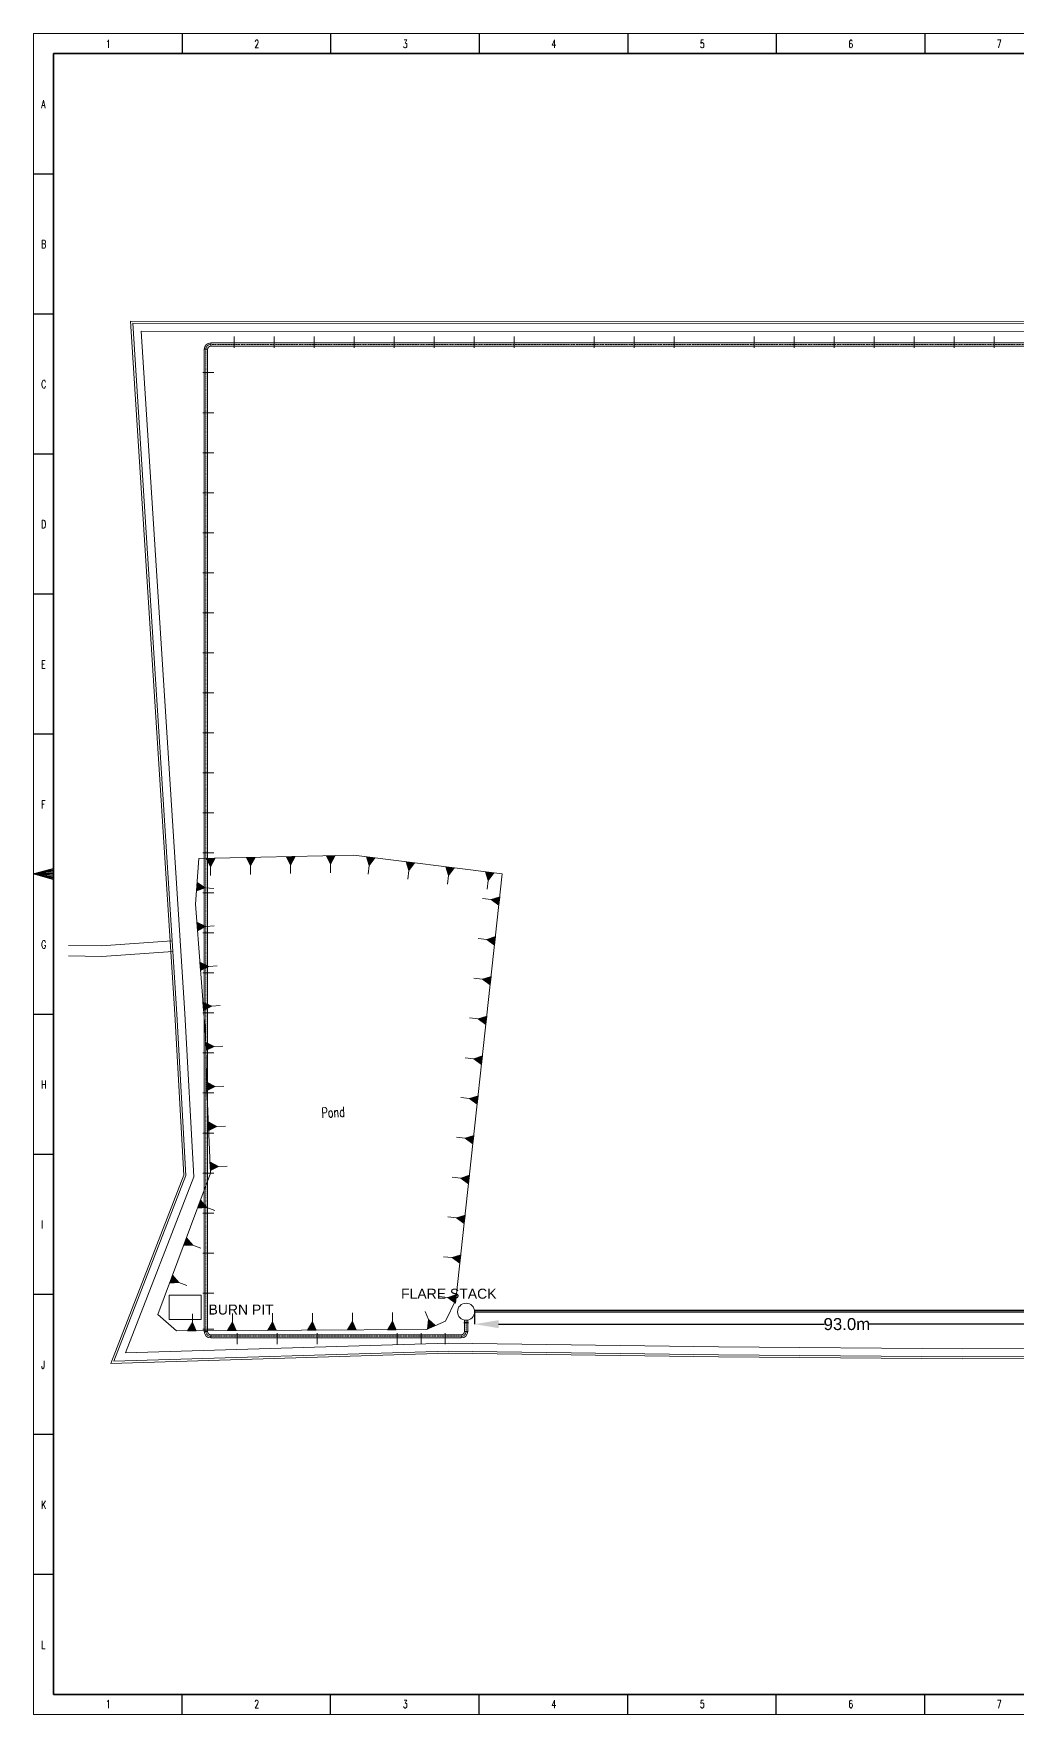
# Model space of a CAD drawing. Header units: inches. Extents: x 19 to 664121, y 34 to 210034.
# Drawn here: x 19 to 122979, y 34 to 210034 of the extents above; entities that cross this region are included whole.
import ezdxf

# ---------------------------------------------------------------- set-up
doc = ezdxf.new("R2010")
doc.units = ezdxf.units.IN
doc.header["$MEASUREMENT"] = 0
doc.linetypes.add('DASHDOT2', pattern=[0.5, 0.25, -0.125, 0, -0.125])
doc.layers.add('Khal+River+Pond+Ditch', color=130, linetype='Continuous')
doc.layers.add('Layout', color=6, linetype='Continuous', lineweight=20)
doc.layers.add('Pond', color=4, linetype='Continuous', lineweight=13)
doc.styles.add('HZTXT', font='txt_qlt.shx', dxfattribs={"width": 0.7, "bigfont": 'hztxt.shx'})
doc.styles.get("Standard").update_dxf_attribs({"font": 'arial.ttf'})
doc.styles.add('TEG BORDER', font='txt_qlt.shx', dxfattribs={"width": 0.7, "bigfont": 'hztxt.shx'})
doc.dimstyles.get("Standard").update_dxf_attribs({"dimtxt": 0.18, "dimasz": 0.18, "dimexe": 0.18, "dimexo": 0.0625, "dimgap": 0.09, "dimtad": 0, "dimtih": 1, "dimtoh": 1, "dimdec": 4, "dimzin": 0, "dimdsep": 46, "dimtxsty": 'Standard', "dimcen": 0.09, "dimadec": 0, "dimazin": 0, "dimtfac": 1, "dimtdec": 4, "dimtofl": 0, "dimtmove": 0, "dimatfit": 3, "dimfxl": 1, "dimtolj": 1, "dimtzin": 0, "dimarcsym": 0})

# ---------------------------------------------------------------- blocks, each defined once
blk = doc.blocks.new('x')
at = {"layer": 'Pond'}
blk.add_hatch(color=252, dxfattribs=at).paths.add_polyline_path([(-0.53, 0), (0.53, 0), (0.07, 1.05)])
at = {"layer": 'Pond', "color": 252}
for p, q in [((0.07, 1.05), (0.07, 2.13)), ((-0.53, 0), (0.07, 1.05)), ((-0.53, 0), (0.53, 0)), ((0.07, 1.05), (0.53, 0))]:
    blk.add_line(p, q, dxfattribs=at)
blk = doc.blocks.new('*D67')
at = {"color": 4, "lineweight": -2, "transparency": 16777216}
for p, q in [((55144, 50331), (55144, 48791)), ((58144, 48792), (98867, 48792)), ((145191, 48792), (104469, 48792)), ((148191, 50331), (148191, 48791))]:
    blk.add_line(p, q, dxfattribs=at)
at = {"color": 4, "transparency": 16777216}
for points in [[(58144, 49292), (58144, 48292), (55144, 48792)], [(145191, 49292), (145191, 48292), (148191, 48792)]]:
    blk.add_solid(points, dxfattribs=at)
at = {"layer": 'Defpoints', "color": 0, "transparency": 16777216}
for p in [(55144, 50331), (55144, 48792), (148191, 50331)]:
    blk.add_point(p, dxfattribs=at)
at = {"transparency": 16777216, "insert": (101668, 48792), "char_height": 1500, "attachment_point": 5}
blk.add_mtext('\\A1;93.0m', dxfattribs=at)

msp = doc.modelspace()

# ---------------------------------------------------------------- linework, layer by layer
for p, q in [((18581.35, 210034.15), (18581.35, 207534.15)), ((37143.85, 210034.15), (37143.85, 207534.15)), ((55706.35, 210034.15), (55706.35, 207534.15)), ((74268.85, 210034.15), (74268.85, 207534.15)), ((92831.35, 210034.15), (92831.35, 207534.15)), ((111393.85, 210034.15), (111393.85, 207534.15)), ((18.85, 192534.15), (2518.85, 192534.15)), ((18.85, 175034.15), (2518.85, 175034.15)), ((18.85, 157534.15), (2518.85, 157534.15)), ((18.85, 140034.15), (2518.85, 140034.15)), ((18.85, 122534.15), (2518.85, 122534.15)), ((2518.85, 105034.15), (18.85, 105034.15)), ((643.85, 105034.15), (1893.85, 105034.15)), ((18.85, 87534.15), (2518.85, 87534.15)), ((18.85, 70034.15), (2518.85, 70034.15)), ((18.85, 52534.15), (2518.85, 52534.15)), ((18.85, 35034.15), (2518.85, 35034.15)), ((18.85, 17534.15), (2518.85, 17534.15)), ((18581.35, 34.15), (18581.35, 2534.15)), ((37143.85, 34.15), (37143.85, 2534.15)), ((55706.35, 34.15), (55706.35, 2534.15)), ((74268.85, 34.15), (74268.85, 2534.15)), ((92831.35, 34.15), (92831.35, 2534.15)), ((111393.85, 34.15), (111393.85, 2534.15))]:
    msp.add_line(p, q)
at = {"linetype": 'Continuous'}
for p, q in [((244518.85, 207534.15), (2518.85, 207534.15)), ((2518.85, 207534.15), (2518.85, 2534.15)), ((2518.85, 2534.15), (244518.85, 2534.15))]:
    msp.add_line(p, q, dxfattribs=at)
at = {"color": 5, "lineweight": 15}
msp.add_lwpolyline([(18.85, 210034.15), (297018.85, 210034.15), (297018.85, 34.15), (18.85, 34.15)], close=True, dxfattribs=at)
msp.add_lwpolyline([(2518.85, 207534.15), (294518.85, 207534.15), (294518.85, 2534.15), (2518.85, 2534.15)], close=True)
msp.add_lwpolyline([(18.85, 105034.15), (2518.85, 105704.02), (2518.85, 104364.27), (18.85, 105034.15), (2518.85, 105536.55), (2518.85, 105369.08), (18.85, 105034.15), (2518.85, 105201.61), (2518.85, 104866.68), (18.85, 105034.15), (2518.85, 104699.21), (2518.85, 104531.74), (18.85, 105034.15)])
at = {"color": 92}
msp.add_lwpolyline([(148191.72, 50481.29), (55134.88, 50481.29), (55134.88, 50331.29), (148191.72, 50331.29)], close=True, dxfattribs=at)
at = {"layer": 'Khal+River+Pond+Ditch', "color": 252, "lineweight": 20}
msp.add_lwpolyline([(15564.04, 49984.23), (17884.79, 47954.93), (49142.48, 48121.79), (51496.79, 49173.31), (52797.71, 51817.85), (58599.12, 105057.52), (40027.01, 107374.36), (20684.16, 106965.96), (20266.96, 101280.67), (21496.18, 84938.41), (21685.91, 78269.07), (22123.39, 67634.71), (15564.04, 49984.23)], dxfattribs=at)
at = {"layer": 'Khal+River+Pond+Ditch', "color": 9, "lineweight": 20}
for points in [[(17313.55, 96664.33), (8495.87, 96046.73), (4386.4, 96113.31)], [(17405.08, 95357.53), (8531.09, 94735.99), (4386.4, 94803.14)]]:
    msp.add_lwpolyline(points, dxfattribs=at)
at = {"layer": 'Layout', "color": 252}
for p, q in [((21352.21, 170592.19), (21352.21, 47872.19)), ((21352.21, 170592.19), (21752.21, 170592.19)), ((21752.21, 170592.19), (21752.21, 47872.19)), ((22152.21, 171392.19), (144873.57, 171392.19)), ((22152.21, 170992.19), (22152.21, 171392.19)), ((22152.21, 170992.19), (144873.57, 170992.19)), ((25073.57, 170792.19), (25073.57, 172192.19)), ((30073.57, 170792.19), (30073.57, 172192.19)), ((35073.57, 170792.19), (35073.57, 172192.19)), ((40073.57, 170792.19), (40073.57, 172192.19)), ((45073.57, 170792.19), (45073.57, 172192.19)), ((50073.57, 170792.19), (50073.57, 172192.19)), ((55073.57, 170792.19), (55073.57, 172192.19)), ((60073.57, 170792.19), (60073.57, 172192.19)), ((70073.57, 170792.19), (70073.57, 172192.19)), ((75073.57, 170792.19), (75073.57, 172192.19)), ((75073.57, 170792.19), (75073.57, 172192.19)), ((80073.57, 170792.19), (80073.57, 172192.19)), ((90073.57, 170792.19), (90073.57, 172192.19)), ((95073.57, 170792.19), (95073.57, 172192.19)), ((100073.57, 170792.19), (100073.57, 172192.19)), ((105073.57, 170792.19), (105073.57, 172192.19)), ((110073.57, 170792.19), (110073.57, 172192.19)), ((115073.57, 170792.19), (115073.57, 172192.19)), ((120073.57, 170792.19), (120073.57, 172192.19)), ((21152.21, 167672.19), (22552.21, 167672.19)), ((21152.21, 162672.19), (22552.21, 162672.19)), ((21152.21, 157672.19), (22552.21, 157672.19)), ((21152.21, 152672.19), (22552.21, 152672.19)), ((21152.21, 147672.19), (22552.21, 147672.19)), ((21152.21, 142672.19), (22552.21, 142672.19)), ((21152.21, 137672.19), (22552.21, 137672.19)), ((21152.21, 132672.19), (22552.21, 132672.19)), ((21152.21, 132672.19), (22552.21, 132672.19)), ((21152.21, 127672.19), (22552.21, 127672.19)), ((21152.21, 122672.19), (22552.21, 122672.19)), ((21152.21, 117672.19), (22552.21, 117672.19)), ((21152.21, 112672.19), (22552.21, 112672.19)), ((21152.21, 107672.19), (22552.21, 107672.19)), ((21152.21, 102672.19), (22552.21, 102672.19)), ((21152.21, 97672.19), (22552.21, 97672.19)), ((21152.21, 92672.19), (22552.21, 92672.19)), ((21152.21, 92672.19), (22552.21, 92672.19)), ((21152.21, 87672.19), (22552.21, 87672.19)), ((21152.21, 82672.19), (22552.21, 82672.19)), ((21152.21, 77672.19), (22552.21, 77672.19)), ((21152.21, 72672.19), (22552.21, 72672.19)), ((21152.21, 67672.19), (22552.21, 67672.19)), ((21152.21, 62672.19), (22552.21, 62672.19)), ((21152.21, 57672.19), (22552.21, 57672.19)), ((21152.21, 52672.19), (22552.21, 52672.19)), ((54373.57, 49016.11), (53773.57, 49016.11)), ((53773.57, 48981.11), (53773.57, 49016.11)), ((54373.57, 48981.11), (53773.57, 48981.11)), ((54373.57, 48971.11), (53773.57, 48971.11)), ((53773.57, 48936.11), (53773.57, 48971.11)), ((54373.57, 48936.11), (53773.57, 48936.11)), ((53873.57, 49016.11), (53873.57, 49290.42)), ((53873.57, 47872.19), (53873.57, 48936.11)), ((54273.57, 49016.11), (54273.57, 49290.42)), ((54273.57, 47872.19), (54273.57, 48936.11)), ((54373.57, 48981.11), (54373.57, 49016.11)), ((54373.57, 48936.11), (54373.57, 48971.11)), ((21152.21, 48172.19), (22552.21, 48172.19)), ((21352.21, 47872.19), (21752.21, 47872.19)), ((53473.57, 47472.19), (22152.21, 47472.19)), ((22152.21, 47472.19), (22152.21, 47072.19)), ((53473.57, 47072.19), (22152.21, 47072.19)), ((25473.57, 46272.19), (25473.57, 47672.19)), ((30473.57, 46272.19), (30473.57, 47672.19)), ((35473.57, 46272.19), (35473.57, 47672.19)), ((45473.57, 46272.19), (45473.57, 47672.19)), ((48473.57, 46272.19), (48473.57, 47672.19)), ((51473.57, 46272.19), (51473.57, 47672.19)), ((53473.57, 47472.19), (53473.57, 47072.19)), ((54273.57, 47872.19), (53873.57, 47872.19))]:
    msp.add_line(p, q, dxfattribs=at)
at = {"layer": 'Layout', "color": 252, "linetype": 'DASHDOT2'}
for p, q in [((21552.21, 170592.19), (21552.21, 47872.19)), ((22152.21, 171192.19), (144873.57, 171192.19)), ((54073.57, 47872.19), (54073.57, 49271.57)), ((53473.57, 47272.19), (22152.21, 47272.19))]:
    msp.add_line(p, q, dxfattribs=at)
at = {"layer": 'Layout', "color": 9, "lineweight": 20}
msp.add_lwpolyline([(17654.31, 87516.02), (12136.92, 174089.95), (129957.37, 174076.19), (172948.22, 174248), (205942.86, 174089.95), (207357.89, 184355.97), (225230.42, 179453.22), (223051.73, 121364.52), (222708.76, 109024.37), (222399.47, 102906.8), (222083.52, 91053.09), (221256.16, 59990.48), (220848.78, 44580.03), (205259.24, 44722.53), (116136.26, 44437.92), (85603.62, 44710.5), (51853.05, 45180.98), (9673.57, 43892.19), (18774.78, 67396.75)], close=True, dxfattribs=at)
msp.add_lwpolyline([(17903.87, 87530.92), (12403.36, 173839.92), (129957.86, 173826.19), (172948.12, 173998), (206160.62, 173838.9), (207566.63, 184039.47), (224973.17, 179264.56), (222801.86, 121372.67), (222458.94, 109034.15), (222149.64, 102916.44), (221833.61, 91059.75), (221006.25, 59997.13), (220605.36, 44832.26), (205259.99, 44972.53), (116136.98, 44687.92), (85606.47, 44960.48), (51850.98, 45431.03), (10042.88, 44153.59), (19027.4, 67356.79), (17903.87, 87530.92)], dxfattribs=at)
msp.add_lwpolyline([(18902.1, 87590.52), (13469.12, 172839.79), (129959.8, 172826.19), (172947.73, 172997.99), (207031.66, 172834.72), (208401.58, 182773.49), (223944.16, 178509.89), (221802.38, 121405.31), (221459.64, 109073.3), (221150.31, 102955.02), (220833.97, 91086.4), (220006.61, 60023.76, 0.000049946), (220006.6, 60023.56), (219631.69, 45841.21), (205262.96, 45972.55), (116139.84, 45687.94), (85617.91, 45960.42), (51842.67, 46431.24), (11520.09, 45199.19), (20037.85, 67196.93)], format="xyb", close=True, dxfattribs=at)
at = {"layer": 'Layout', "color": 252}
msp.add_lwpolyline([(16973.57, 49392.19), (20973.57, 49392.19), (20973.57, 52392.19), (16973.57, 52392.19)], close=True, dxfattribs=at)
msp.add_circle((54073.57, 50342.19), 1070.62, dxfattribs=at)
for centre, radius, start, end in [((22152.21, 170592.19), 800, 90, 180), ((22152.21, 170592.19), 400, 90, 180), ((22152.21, 47872.19), 800, 180, 270), ((22152.21, 47872.19), 400, 180, 270), ((53473.57, 47872.19), 400, 270, 0), ((53473.57, 47872.19), 800, 270, 0)]:
    msp.add_arc(centre, radius, start, end, dxfattribs=at)
at = {"layer": 'Layout', "color": 252, "linetype": 'DASHDOT2'}
for centre, start, end in [((22152.21, 170592.19), 90, 180), ((22152.21, 47872.19), 180, 270), ((53473.57, 47872.19), 270, 0)]:
    msp.add_arc(centre, 600, start, end, dxfattribs=at)

# ---------------------------------------------------------------- block references
at = {"layer": 'Khal+River+Pond+Ditch', "color": 252, "lineweight": 20}
for p, xscale, yscale, zscale, rotation in [((27167.4, 107102.84), 999.9999999999998, 999.9999999999998, 999.9999999999998, 181.2095520330888), ((22168.52, 106997.3), 999.9999999999998, 999.9999999999998, 999.9999999999998, 181.2095520330888), ((47109.64, 106490.81), 999.9999999999998, 999.9999999999998, 999.9999999999998, 172.8891940907733), ((52071.18, 105871.87), 999.9999999999998, 999.9999999999998, 999.9999999999998, 172.8891940907733), ((57032.72, 105252.93), 999.9999999999998, 999.9999999999998, 999.9999999999998, 172.8891940907733), ((20426.89, 103460.07), 999.9999999999994, 999.9999999999994, 999.9999999999994, 265.8029605112118), ((58228.49, 101656.19), 999.9999999999994, 999.9999999999994, 999.9999999999994, 83.78114369175577), ((20478.08, 98473.86), 1000, 1000, 1000, 274.3015548485158), ((57686.85, 96685.62), 999.9999999999994, 999.9999999999994, 999.9999999999994, 83.78114369175577), ((20853.11, 93487.94), 1000, 1000, 1000, 274.3015548485158), ((57145.22, 91715.04), 999.9999999999994, 999.9999999999994, 999.9999999999994, 83.78114369175577), ((21228.14, 88502.03), 1000, 1000, 1000, 274.3015548485158), ((56603.59, 86744.46), 999.9999999999994, 999.9999999999994, 999.9999999999994, 83.78114369175577), ((21536.74, 83512.67), 999.9999999999999, 999.9999999999999, 999.9999999999999, 271.6294705689496), ((56061.96, 81773.89), 999.9999999999994, 999.9999999999994, 999.9999999999994, 83.78114369175577), ((21678.92, 78514.69), 999.9999999999999, 999.9999999999999, 999.9999999999999, 271.6294705689496), ((55520.32, 76803.31), 999.9999999999994, 999.9999999999994, 999.9999999999994, 83.78114369175577), ((21881.33, 73518.81), 999.9999999999998, 999.9999999999998, 999.9999999999998, 272.3557365251912), ((54978.69, 71832.73), 999.9999999999994, 999.9999999999994, 999.9999999999994, 83.78114369175577), ((22086.84, 68523.04), 999.9999999999998, 999.9999999999998, 999.9999999999998, 272.3557365251912), ((54437.06, 66862.16), 999.9999999999994, 999.9999999999994, 999.9999999999994, 83.78114369175577), ((20691.36, 63781.27), 999.9999999999997, 999.9999999999997, 999.9999999999997, 249.6137102172933), ((53895.43, 61891.58), 999.9999999999994, 999.9999999999994, 999.9999999999994, 83.78114369175577), ((18949.62, 59094.45), 999.9999999999997, 999.9999999999997, 999.9999999999997, 249.6137102172933), ((53353.79, 56921), 999.9999999999994, 999.9999999999994, 999.9999999999994, 83.78114369175577), ((17207.88, 54407.62), 999.9999999999997, 999.9999999999997, 999.9999999999997, 249.6137102172933), ((52812.16, 51950.43), 999.9999999999994, 999.9999999999994, 999.9999999999994, 83.78114369175577), ((49744.21, 48390.55), 999.9999999999998, 999.9999999999998, 999.9999999999998, 24.06724847874739), ((19801.92, 47965.16), 999.9999999999997, 999.9999999999997, 999.9999999999997, 0.3058525164748538), ((24801.85, 47991.86), 999.9999999999997, 999.9999999999997, 999.9999999999997, 0.3058525164748538), ((29801.78, 48018.55), 999.9999999999997, 999.9999999999997, 999.9999999999997, 0.3058525164748538), ((34801.71, 48045.24), 999.9999999999997, 999.9999999999997, 999.9999999999997, 0.3058525164748538), ((39801.64, 48071.93), 999.9999999999997, 999.9999999999997, 999.9999999999997, 0.3058525164748538), ((44801.56, 48098.62), 999.9999999999997, 999.9999999999997, 999.9999999999997, 0.3058525164748538)]:
    msp.add_blockref('x', p, dxfattribs=dict(at, xscale=xscale, yscale=yscale, zscale=zscale, rotation=rotation))
at = {"layer": 'Khal+River+Pond+Ditch', "color": 9, "lineweight": 20, "xscale": 999.9999999999998, "yscale": 999.9999999999998, "zscale": 999.9999999999998}
for p, rotation in [((32166.29, 107208.39), 181.2095520330888), ((37165.17, 107313.93), 181.2095520330888), ((42148.1, 107109.76), 172.8891940907733)]:
    msp.add_blockref('x', p, dxfattribs=dict(at, rotation=rotation))

# ---------------------------------------------------------------- texts
at = {"color": 9, "lineweight": 20, "style": 'HZTXT', "width": 0.7}
msp.add_text('Pond', height=1250, rotation=2.2743294, dxfattribs=at).set_placement((36025.08, 74576.41))
at = {"char_height": 1000, "width": 1000, "style": 'TEG BORDER'}
for s, insert, attachment_point in [('1', (9042.29, 209237.48), 1), ('2', (27604.79, 209237.48), 1), ('3', (46167.29, 209237.48), 1), ('4', (64729.79, 209237.48), 1), ('5', (83292.29, 209237.48), 1), ('6', (101854.79, 209237.48), 1), ('7', (120417.29, 209237.48), 1), ('A', (973.66, 201728.61), 1), ('B', (973.66, 184228.61), 1), ('C', (973.66, 166728.61), 1), ('D', (973.66, 149228.61), 1), ('E', (973.66, 131728.61), 1), ('F', (973.66, 114228.61), 1), ('G', (973.66, 96728.61), 1), ('H', (973.66, 79228.61), 1), ('I', (973.66, 61728.61), 1), ('J', (973.66, 44228.61), 1), ('K', (973.66, 26728.61), 1), ('L', (973.66, 9228.61), 1), ('1', (9042.29, 830.81), 7), ('2', (27604.79, 830.81), 7), ('3', (46167.29, 830.81), 7), ('4', (64729.79, 830.81), 7), ('5', (83292.29, 830.81), 7), ('6', (101854.79, 830.81), 7), ('7', (120417.29, 830.81), 7)]:
    msp.add_mtext(s, dxfattribs=dict(at, insert=insert, attachment_point=attachment_point))
at = {"layer": 'Layout', "color": 252, "char_height": 1250, "attachment_point": 1}
for s, insert in [('FLARE STACK', (45943.06, 53218.4)), ('BURN PIT', (21877.86, 51240.56))]:
    msp.add_mtext(s, dxfattribs=dict(at, insert=insert))

# ---------------------------------------------------------------- dimensions: what is measured, and where the dimension line sits
at = {"color": 252}
dim = msp.add_linear_dim(base=(55144.13, 48791.51), p1=(148191.34, 50331.29), p2=(55144.13, 50331.29), dimstyle='Standard', override={"dimtxt": 1500, "dimasz": 3000, "dimtih": 0, "dimdec": 1, "dimlfac": 0.001, "dimpost": 'm', "dimclrd": 4, "dimclre": 4, "dimclrt": 256}, dxfattribs=at)
dim.commit()
dim.dimension.update_dxf_attribs({"geometry": '*D67', "text_midpoint": (101667.74, 48791.51)})

doc.saveas('drawing.dxf')
